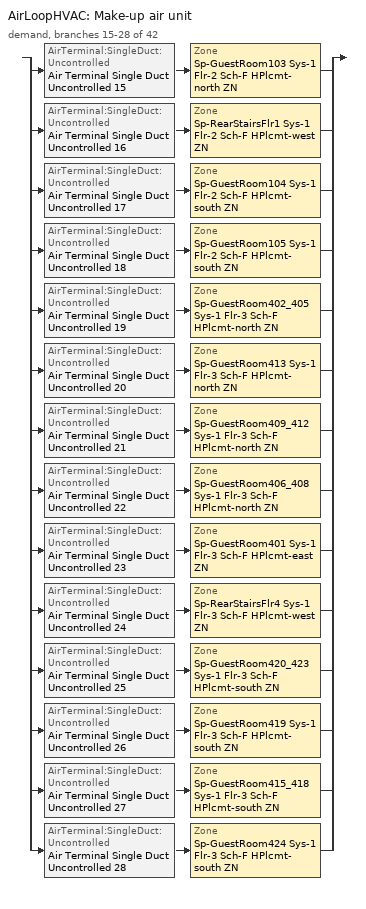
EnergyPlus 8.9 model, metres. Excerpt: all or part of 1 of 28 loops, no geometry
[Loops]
AirLoopHVAC 'Make-up air unit'
 demand, branches 15-28 of 42: split
  | AirTerminal:SingleDuct:Uncontrolled 'Air Terminal Single Duct Uncontrolled 15' > Zone 'Sp-GuestRoom103 Sys-1 Flr-2 Sch-F HPlcmt-north ZN'
  | AirTerminal:SingleDuct:Uncontrolled 'Air Terminal Single Duct Uncontrolled 16' > Zone 'Sp-RearStairsFlr1 Sys-1 Flr-2 Sch-F HPlcmt-west ZN'
  | AirTerminal:SingleDuct:Uncontrolled 'Air Terminal Single Duct Uncontrolled 17' > Zone 'Sp-GuestRoom104 Sys-1 Flr-2 Sch-F HPlcmt-south ZN'
  | AirTerminal:SingleDuct:Uncontrolled 'Air Terminal Single Duct Uncontrolled 18' > Zone 'Sp-GuestRoom105 Sys-1 Flr-2 Sch-F HPlcmt-south ZN'
  | AirTerminal:SingleDuct:Uncontrolled 'Air Terminal Single Duct Uncontrolled 19' > Zone 'Sp-GuestRoom402_405 Sys-1 Flr-3 Sch-F HPlcmt-north ZN'
  | AirTerminal:SingleDuct:Uncontrolled 'Air Terminal Single Duct Uncontrolled 20' > Zone 'Sp-GuestRoom413 Sys-1 Flr-3 Sch-F HPlcmt-north ZN'
  | AirTerminal:SingleDuct:Uncontrolled 'Air Terminal Single Duct Uncontrolled 21' > Zone 'Sp-GuestRoom409_412 Sys-1 Flr-3 Sch-F HPlcmt-north ZN'
  | AirTerminal:SingleDuct:Uncontrolled 'Air Terminal Single Duct Uncontrolled 22' > Zone 'Sp-GuestRoom406_408 Sys-1 Flr-3 Sch-F HPlcmt-north ZN'
  | AirTerminal:SingleDuct:Uncontrolled 'Air Terminal Single Duct Uncontrolled 23' > Zone 'Sp-GuestRoom401 Sys-1 Flr-3 Sch-F HPlcmt-east ZN'
  | AirTerminal:SingleDuct:Uncontrolled 'Air Terminal Single Duct Uncontrolled 24' > Zone 'Sp-RearStairsFlr4 Sys-1 Flr-3 Sch-F HPlcmt-west ZN'
  | AirTerminal:SingleDuct:Uncontrolled 'Air Terminal Single Duct Uncontrolled 25' > Zone 'Sp-GuestRoom420_423 Sys-1 Flr-3 Sch-F HPlcmt-south ZN'
  | AirTerminal:SingleDuct:Uncontrolled 'Air Terminal Single Duct Uncontrolled 26' > Zone 'Sp-GuestRoom419 Sys-1 Flr-3 Sch-F HPlcmt-south ZN'
  | AirTerminal:SingleDuct:Uncontrolled 'Air Terminal Single Duct Uncontrolled 27' > Zone 'Sp-GuestRoom415_418 Sys-1 Flr-3 Sch-F HPlcmt-south ZN'
  | AirTerminal:SingleDuct:Uncontrolled 'Air Terminal Single Duct Uncontrolled 28' > Zone 'Sp-GuestRoom424 Sys-1 Flr-3 Sch-F HPlcmt-south ZN'
[DesignSpecification:OutdoorAir] Outdoor Air Method=Sum; Outdoor Air Flow per Person {m3/s-person}=0; Outdoor Air Flow per Zone {m3/s}=0; Outdoor Air Flow Air Changes per Hour {1/hr}=0
Name | Outdoor Air Flow per Zone Floor Area {m3/s-m2}
Space Function Stairway-sch-F Ventilation | 0.0003048
Space Function Hway lodging - rooms Ventilation | 0.0005588
[DesignSpecification:ZoneAirDistribution] Zone Air Distribution Effectiveness in Cooling Mode=1; Zone Air Distribution Effectiveness in Heating Mode=1
Sp-GuestRoom103 Sys-1 Flr-2 Sch-F HPlcmt-north ZN Design Spec Zone Air Dist; Sp-GuestRoom104 Sys-1 Flr-2 Sch-F HPlcmt-south ZN Design Spec Zone Air Dist; Sp-GuestRoom105 Sys-1 Flr-2 Sch-F HPlcmt-south ZN Design Spec Zone Air Dist; Sp-GuestRoom401 Sys-1 Flr-3 Sch-F HPlcmt-east ZN Design Spec Zone Air Dist; Sp-GuestRoom402_405 Sys-1 Flr-3 Sch-F HPlcmt-north ZN Design Spec Zone Air Dist; Sp-GuestRoom406_408 Sys-1 Flr-3 Sch-F HPlcmt-north ZN Design Spec Zone Air Dist; Sp-GuestRoom409_412 Sys-1 Flr-3 Sch-F HPlcmt-north ZN Design Spec Zone Air Dist; Sp-GuestRoom413 Sys-1 Flr-3 Sch-F HPlcmt-north ZN Design Spec Zone Air Dist; Sp-GuestRoom415_418 Sys-1 Flr-3 Sch-F HPlcmt-south ZN Design Spec Zone Air Dist; Sp-GuestRoom419 Sys-1 Flr-3 Sch-F HPlcmt-south ZN Design Spec Zone Air Dist; Sp-GuestRoom420_423 Sys-1 Flr-3 Sch-F HPlcmt-south ZN Design Spec Zone Air Dist; Sp-GuestRoom424 Sys-1 Flr-3 Sch-F HPlcmt-south ZN Design Spec Zone Air Dist; Sp-RearStairsFlr1 Sys-1 Flr-2 Sch-F HPlcmt-west ZN Design Spec Zone Air Dist; Sp-RearStairsFlr4 Sys-1 Flr-3 Sch-F HPlcmt-west ZN Design Spec Zone Air Dist
[Sizing:Zone] Zone Cooling Design Supply Air Temperature Input Method=SupplyAirTemperature; Zone Cooling Design Supply Air Temperature {C}=13; Zone Cooling Design Supply Air Temperature Difference {deltaC}=11.11; Zone Heating Design Supply Air Temperature Input Method=SupplyAirTemperature; Zone Heating Design Supply Air Temperature {C}=43; Zone Heating Design Supply Air Temperature Difference {deltaC}=11.11; Zone Cooling Design Supply Air Humidity Ratio {kgWater/kgDryAir}=0.0085; Zone Heating Design Supply Air Humidity Ratio {kgWater/kgDryAir}=0.008; Zone Heating Sizing Factor=1.3; Zone Cooling Sizing Factor=1.1; Cooling Design Air Flow Method=DesignDay; Cooling Design Air Flow Rate {m3/s}=0; Cooling Minimum Air Flow per Zone Floor Area {m3/s-m2}=0.000762; Cooling Minimum Air Flow {m3/s}=0; Cooling Minimum Air Flow Fraction=0; Heating Design Air Flow Method=DesignDay; Heating Design Air Flow Rate {m3/s}=0; Heating Maximum Air Flow per Zone Floor Area {m3/s-m2}=0.002032; Heating Maximum Air Flow {m3/s}=0.141576; Heating Maximum Air Flow Fraction=0.3; Account for Dedicated Outdoor Air System=No
Name | Design Specification Outdoor Air Object | Design Specification Zone Air Distribution Object
Sp-GuestRoom103 Sys-1 Flr-2 Sch-F HPlcmt-north ZN | Space Function Hway lodging - rooms Ventilation | Sp-GuestRoom103 Sys-1 Flr-2 Sch-F HPlcmt-north ZN Design Spec Zone Air Dist
Sp-GuestRoom104 Sys-1 Flr-2 Sch-F HPlcmt-south ZN | Space Function Hway lodging - rooms Ventilation | Sp-GuestRoom104 Sys-1 Flr-2 Sch-F HPlcmt-south ZN Design Spec Zone Air Dist
Sp-GuestRoom105 Sys-1 Flr-2 Sch-F HPlcmt-south ZN | Space Function Hway lodging - rooms Ventilation | Sp-GuestRoom105 Sys-1 Flr-2 Sch-F HPlcmt-south ZN Design Spec Zone Air Dist
Sp-GuestRoom401 Sys-1 Flr-3 Sch-F HPlcmt-east ZN | Space Function Hway lodging - rooms Ventilation | Sp-GuestRoom401 Sys-1 Flr-3 Sch-F HPlcmt-east ZN Design Spec Zone Air Dist
Sp-GuestRoom402_405 Sys-1 Flr-3 Sch-F HPlcmt-north ZN | Space Function Hway lodging - rooms Ventilation | Sp-GuestRoom402_405 Sys-1 Flr-3 Sch-F HPlcmt-north ZN Design Spec Zone Air Dist
Sp-GuestRoom406_408 Sys-1 Flr-3 Sch-F HPlcmt-north ZN | Space Function Hway lodging - rooms Ventilation | Sp-GuestRoom406_408 Sys-1 Flr-3 Sch-F HPlcmt-north ZN Design Spec Zone Air Dist
Sp-GuestRoom409_412 Sys-1 Flr-3 Sch-F HPlcmt-north ZN | Space Function Hway lodging - rooms Ventilation | Sp-GuestRoom409_412 Sys-1 Flr-3 Sch-F HPlcmt-north ZN Design Spec Zone Air Dist
Sp-GuestRoom413 Sys-1 Flr-3 Sch-F HPlcmt-north ZN | Space Function Hway lodging - rooms Ventilation | Sp-GuestRoom413 Sys-1 Flr-3 Sch-F HPlcmt-north ZN Design Spec Zone Air Dist
Sp-GuestRoom415_418 Sys-1 Flr-3 Sch-F HPlcmt-south ZN | Space Function Hway lodging - rooms Ventilation | Sp-GuestRoom415_418 Sys-1 Flr-3 Sch-F HPlcmt-south ZN Design Spec Zone Air Dist
Sp-GuestRoom419 Sys-1 Flr-3 Sch-F HPlcmt-south ZN | Space Function Hway lodging - rooms Ventilation | Sp-GuestRoom419 Sys-1 Flr-3 Sch-F HPlcmt-south ZN Design Spec Zone Air Dist
Sp-GuestRoom420_423 Sys-1 Flr-3 Sch-F HPlcmt-south ZN | Space Function Hway lodging - rooms Ventilation | Sp-GuestRoom420_423 Sys-1 Flr-3 Sch-F HPlcmt-south ZN Design Spec Zone Air Dist
Sp-GuestRoom424 Sys-1 Flr-3 Sch-F HPlcmt-south ZN | Space Function Hway lodging - rooms Ventilation | Sp-GuestRoom424 Sys-1 Flr-3 Sch-F HPlcmt-south ZN Design Spec Zone Air Dist
Sp-RearStairsFlr1 Sys-1 Flr-2 Sch-F HPlcmt-west ZN | Space Function Stairway-sch-F Ventilation | Sp-RearStairsFlr1 Sys-1 Flr-2 Sch-F HPlcmt-west ZN Design Spec Zone Air Dist
Sp-RearStairsFlr4 Sys-1 Flr-3 Sch-F HPlcmt-west ZN | Space Function Stairway-sch-F Ventilation | Sp-RearStairsFlr4 Sys-1 Flr-3 Sch-F HPlcmt-west ZN Design Spec Zone Air Dist
[ZoneControl:Thermostat]
Name | Zone or ZoneList | Control Type Schedule | Control 1
Sp-GuestRoom103 Sys-1 Flr-2 Sch-F HPlcmt-north ZN Thermostat | Sp-GuestRoom103 Sys-1 Flr-2 Sch-F HPlcmt-north ZN | Sp-GuestRoom103 Sys-1 Flr-2 Sch-F HPlcmt-north ZN Thermostat Schedule | Space Function Hway lodging - rooms Thermostat 48
Sp-GuestRoom104 Sys-1 Flr-2 Sch-F HPlcmt-south ZN Thermostat | Sp-GuestRoom104 Sys-1 Flr-2 Sch-F HPlcmt-south ZN | Sp-GuestRoom104 Sys-1 Flr-2 Sch-F HPlcmt-south ZN Thermostat Schedule | Space Function Hway lodging - rooms Thermostat 49
Sp-GuestRoom105 Sys-1 Flr-2 Sch-F HPlcmt-south ZN Thermostat | Sp-GuestRoom105 Sys-1 Flr-2 Sch-F HPlcmt-south ZN | Sp-GuestRoom105 Sys-1 Flr-2 Sch-F HPlcmt-south ZN Thermostat Schedule | Space Function Hway lodging - rooms Thermostat 50
Sp-GuestRoom401 Sys-1 Flr-3 Sch-F HPlcmt-east ZN Thermostat | Sp-GuestRoom401 Sys-1 Flr-3 Sch-F HPlcmt-east ZN | Sp-GuestRoom401 Sys-1 Flr-3 Sch-F HPlcmt-east ZN Thermostat Schedule | Space Function Hway lodging - rooms Thermostat 55
Sp-GuestRoom402_405 Sys-1 Flr-3 Sch-F HPlcmt-north ZN Thermostat | Sp-GuestRoom402_405 Sys-1 Flr-3 Sch-F HPlcmt-north ZN | Sp-GuestRoom402_405 Sys-1 Flr-3 Sch-F HPlcmt-north ZN Thermostat Schedule | Space Function Hway lodging - rooms Thermostat 51
Sp-GuestRoom406_408 Sys-1 Flr-3 Sch-F HPlcmt-north ZN Thermostat | Sp-GuestRoom406_408 Sys-1 Flr-3 Sch-F HPlcmt-north ZN | Sp-GuestRoom406_408 Sys-1 Flr-3 Sch-F HPlcmt-north ZN Thermostat Schedule | Space Function Hway lodging - rooms Thermostat 54
Sp-GuestRoom409_412 Sys-1 Flr-3 Sch-F HPlcmt-north ZN Thermostat | Sp-GuestRoom409_412 Sys-1 Flr-3 Sch-F HPlcmt-north ZN | Sp-GuestRoom409_412 Sys-1 Flr-3 Sch-F HPlcmt-north ZN Thermostat Schedule | Space Function Hway lodging - rooms Thermostat 53
Sp-GuestRoom413 Sys-1 Flr-3 Sch-F HPlcmt-north ZN Thermostat | Sp-GuestRoom413 Sys-1 Flr-3 Sch-F HPlcmt-north ZN | Sp-GuestRoom413 Sys-1 Flr-3 Sch-F HPlcmt-north ZN Thermostat Schedule | Space Function Hway lodging - rooms Thermostat 52
Sp-GuestRoom415_418 Sys-1 Flr-3 Sch-F HPlcmt-south ZN Thermostat | Sp-GuestRoom415_418 Sys-1 Flr-3 Sch-F HPlcmt-south ZN | Sp-GuestRoom415_418 Sys-1 Flr-3 Sch-F HPlcmt-south ZN Thermostat Schedule | Space Function Hway lodging - rooms Thermostat 58
Sp-GuestRoom419 Sys-1 Flr-3 Sch-F HPlcmt-south ZN Thermostat | Sp-GuestRoom419 Sys-1 Flr-3 Sch-F HPlcmt-south ZN | Sp-GuestRoom419 Sys-1 Flr-3 Sch-F HPlcmt-south ZN Thermostat Schedule | Space Function Hway lodging - rooms Thermostat 57
Sp-GuestRoom420_423 Sys-1 Flr-3 Sch-F HPlcmt-south ZN Thermostat | Sp-GuestRoom420_423 Sys-1 Flr-3 Sch-F HPlcmt-south ZN | Sp-GuestRoom420_423 Sys-1 Flr-3 Sch-F HPlcmt-south ZN Thermostat Schedule | Space Function Hway lodging - rooms Thermostat 56
Sp-GuestRoom424 Sys-1 Flr-3 Sch-F HPlcmt-south ZN Thermostat | Sp-GuestRoom424 Sys-1 Flr-3 Sch-F HPlcmt-south ZN | Sp-GuestRoom424 Sys-1 Flr-3 Sch-F HPlcmt-south ZN Thermostat Schedule | Space Function Hway lodging - rooms Thermostat 59
Sp-RearStairsFlr1 Sys-1 Flr-2 Sch-F HPlcmt-west ZN Thermostat | Sp-RearStairsFlr1 Sys-1 Flr-2 Sch-F HPlcmt-west ZN | Sp-RearStairsFlr1 Sys-1 Flr-2 Sch-F HPlcmt-west ZN Thermostat Schedule | Space Function Stairway-sch-F Thermostat 10
Sp-RearStairsFlr4 Sys-1 Flr-3 Sch-F HPlcmt-west ZN Thermostat | Sp-RearStairsFlr4 Sys-1 Flr-3 Sch-F HPlcmt-west ZN | Sp-RearStairsFlr4 Sys-1 Flr-3 Sch-F HPlcmt-west ZN Thermostat Schedule | Space Function Stairway-sch-F Thermostat 11
[ThermostatSetpoint:DualSetpoint] Heating Setpoint Temperature Schedule=NECB-F-Thermostat Setpoint-Heating; Cooling Setpoint Temperature Schedule=NECB-F-Thermostat Setpoint-Cooling
Space Function Hway lodging - rooms Thermostat 48; Space Function Hway lodging - rooms Thermostat 49; Space Function Hway lodging - rooms Thermostat 50; Space Function Hway lodging - rooms Thermostat 55; Space Function Hway lodging - rooms Thermostat 51; Space Function Hway lodging - rooms Thermostat 54; Space Function Hway lodging - rooms Thermostat 53; Space Function Hway lodging - rooms Thermostat 52; Space Function Hway lodging - rooms Thermostat 58; Space Function Hway lodging - rooms Thermostat 57; Space Function Hway lodging - rooms Thermostat 56; Space Function Hway lodging - rooms Thermostat 59; Space Function Stairway-sch-F Thermostat 10; Space Function Stairway-sch-F Thermostat 11
[ZoneHVAC:PackagedTerminalAirConditioner] Availability Schedule=Always On Discrete; Cooling Supply Air Flow Rate {m3/s}=Autosize; Heating Supply Air Flow Rate {m3/s}=Autosize; No Load Supply Air Flow Rate {m3/s}=Autosize; Cooling Outdoor Air Flow Rate {m3/s}=Autosize; Heating Outdoor Air Flow Rate {m3/s}=Autosize; No Load Outdoor Air Flow Rate {m3/s}=Autosize; Fan Placement=DrawThrough
Name | Supply Air Fan | Heating Coil | Cooling Coil
Sp-GuestRoom103 Sys-1 Flr-2 Sch-F HPlcmt-north ZN PTAC | Fan Constant Volume 16 | Coil Heating Electric 16 | Coil Cooling DX Single Speed 16 2kBtu/hr 11.0EER
Sp-GuestRoom104 Sys-1 Flr-2 Sch-F HPlcmt-south ZN PTAC | Fan Constant Volume 18 | Coil Heating Electric 18 | Coil Cooling DX Single Speed 18 2kBtu/hr 11.0EER
Sp-GuestRoom105 Sys-1 Flr-2 Sch-F HPlcmt-south ZN PTAC | Fan Constant Volume 19 | Coil Heating Electric 19 | Coil Cooling DX Single Speed 19 2kBtu/hr 11.0EER
Sp-GuestRoom401 Sys-1 Flr-3 Sch-F HPlcmt-east ZN PTAC | Fan Constant Volume 24 | Coil Heating Electric 24 | Coil Cooling DX Single Speed 24 6kBtu/hr 11.0EER
Sp-GuestRoom402_405 Sys-1 Flr-3 Sch-F HPlcmt-north ZN PTAC | Fan Constant Volume 20 | Coil Heating Electric 20 | Coil Cooling DX Single Speed 20 16kBtu/hr 9.3EER
Sp-GuestRoom406_408 Sys-1 Flr-3 Sch-F HPlcmt-north ZN PTAC | Fan Constant Volume 23 | Coil Heating Electric 23 | Coil Cooling DX Single Speed 23 14kBtu/hr 9.6EER
Sp-GuestRoom409_412 Sys-1 Flr-3 Sch-F HPlcmt-north ZN PTAC | Fan Constant Volume 22 | Coil Heating Electric 22 | Coil Cooling DX Single Speed 22 16kBtu/hr 9.3EER
Sp-GuestRoom413 Sys-1 Flr-3 Sch-F HPlcmt-north ZN PTAC | Fan Constant Volume 21 | Coil Heating Electric 21 | Coil Cooling DX Single Speed 21 5kBtu/hr 11.0EER
Sp-GuestRoom415_418 Sys-1 Flr-3 Sch-F HPlcmt-south ZN PTAC | Fan Constant Volume 28 | Coil Heating Electric 28 | Coil Cooling DX Single Speed 28 15kBtu/hr 9.3EER
Sp-GuestRoom419 Sys-1 Flr-3 Sch-F HPlcmt-south ZN PTAC | Fan Constant Volume 27 | Coil Heating Electric 27 | Coil Cooling DX Single Speed 27 4kBtu/hr 11.0EER
Sp-GuestRoom420_423 Sys-1 Flr-3 Sch-F HPlcmt-south ZN PTAC | Fan Constant Volume 26 | Coil Heating Electric 26 | Coil Cooling DX Single Speed 26 15kBtu/hr 9.3EER
Sp-GuestRoom424 Sys-1 Flr-3 Sch-F HPlcmt-south ZN PTAC | Fan Constant Volume 29 | Coil Heating Electric 29 | Coil Cooling DX Single Speed 29 4kBtu/hr 11.0EER
Sp-RearStairsFlr1 Sys-1 Flr-2 Sch-F HPlcmt-west ZN PTAC | Fan Constant Volume 17 | Coil Heating Electric 17 | Coil Cooling DX Single Speed 17 3kBtu/hr 11.0EER
Sp-RearStairsFlr4 Sys-1 Flr-3 Sch-F HPlcmt-west ZN PTAC | Fan Constant Volume 25 | Coil Heating Electric 25 | Coil Cooling DX Single Speed 25 5kBtu/hr 11.0EER
[ZoneHVAC:Baseboard:Convective:Electric] Availability Schedule=Always On Discrete; Heating Design Capacity {W}=Autosize; Efficiency=1
Zone HVAC Baseboard Convective Electric 15; Zone HVAC Baseboard Convective Electric 17; Zone HVAC Baseboard Convective Electric 18; Zone HVAC Baseboard Convective Electric 23; Zone HVAC Baseboard Convective Electric 19; Zone HVAC Baseboard Convective Electric 22; Zone HVAC Baseboard Convective Electric 21; Zone HVAC Baseboard Convective Electric 20; Zone HVAC Baseboard Convective Electric 27; Zone HVAC Baseboard Convective Electric 26; Zone HVAC Baseboard Convective Electric 25; Zone HVAC Baseboard Convective Electric 28; Zone HVAC Baseboard Convective Electric 16; Zone HVAC Baseboard Convective Electric 24
[AirTerminal:SingleDuct:Uncontrolled] Availability Schedule=Always On Discrete; Maximum Air Flow Rate {m3/s}=AutoSize
Air Terminal Single Duct Uncontrolled 15; Air Terminal Single Duct Uncontrolled 17; Air Terminal Single Duct Uncontrolled 18; Air Terminal Single Duct Uncontrolled 23; Air Terminal Single Duct Uncontrolled 19; Air Terminal Single Duct Uncontrolled 22; Air Terminal Single Duct Uncontrolled 21; Air Terminal Single Duct Uncontrolled 20; Air Terminal Single Duct Uncontrolled 27; Air Terminal Single Duct Uncontrolled 26; Air Terminal Single Duct Uncontrolled 25; Air Terminal Single Duct Uncontrolled 28; Air Terminal Single Duct Uncontrolled 16; Air Terminal Single Duct Uncontrolled 24
[Zone equipment]
Sp-GuestRoom103 Sys-1 Flr-2 Sch-F HPlcmt-north ZN: Sp-GuestRoom103 Sys-1 Flr-2 Sch-F HPlcmt-north ZN PTAC, Zone HVAC Baseboard Convective Electric 15, Air Terminal Single Duct Uncontrolled 15
Sp-GuestRoom104 Sys-1 Flr-2 Sch-F HPlcmt-south ZN: Sp-GuestRoom104 Sys-1 Flr-2 Sch-F HPlcmt-south ZN PTAC, Zone HVAC Baseboard Convective Electric 17, Air Terminal Single Duct Uncontrolled 17
Sp-GuestRoom105 Sys-1 Flr-2 Sch-F HPlcmt-south ZN: Sp-GuestRoom105 Sys-1 Flr-2 Sch-F HPlcmt-south ZN PTAC, Zone HVAC Baseboard Convective Electric 18, Air Terminal Single Duct Uncontrolled 18
Sp-GuestRoom401 Sys-1 Flr-3 Sch-F HPlcmt-east ZN: Sp-GuestRoom401 Sys-1 Flr-3 Sch-F HPlcmt-east ZN PTAC, Zone HVAC Baseboard Convective Electric 23, Air Terminal Single Duct Uncontrolled 23
Sp-GuestRoom402_405 Sys-1 Flr-3 Sch-F HPlcmt-north ZN: Sp-GuestRoom402_405 Sys-1 Flr-3 Sch-F HPlcmt-north ZN PTAC, Zone HVAC Baseboard Convective Electric 19, Air Terminal Single Duct Uncontrolled 19
Sp-GuestRoom406_408 Sys-1 Flr-3 Sch-F HPlcmt-north ZN: Sp-GuestRoom406_408 Sys-1 Flr-3 Sch-F HPlcmt-north ZN PTAC, Zone HVAC Baseboard Convective Electric 22, Air Terminal Single Duct Uncontrolled 22
Sp-GuestRoom409_412 Sys-1 Flr-3 Sch-F HPlcmt-north ZN: Sp-GuestRoom409_412 Sys-1 Flr-3 Sch-F HPlcmt-north ZN PTAC, Zone HVAC Baseboard Convective Electric 21, Air Terminal Single Duct Uncontrolled 21
Sp-GuestRoom413 Sys-1 Flr-3 Sch-F HPlcmt-north ZN: Sp-GuestRoom413 Sys-1 Flr-3 Sch-F HPlcmt-north ZN PTAC, Zone HVAC Baseboard Convective Electric 20, Air Terminal Single Duct Uncontrolled 20
Sp-GuestRoom415_418 Sys-1 Flr-3 Sch-F HPlcmt-south ZN: Sp-GuestRoom415_418 Sys-1 Flr-3 Sch-F HPlcmt-south ZN PTAC, Zone HVAC Baseboard Convective Electric 27, Air Terminal Single Duct Uncontrolled 27
Sp-GuestRoom419 Sys-1 Flr-3 Sch-F HPlcmt-south ZN: Sp-GuestRoom419 Sys-1 Flr-3 Sch-F HPlcmt-south ZN PTAC, Zone HVAC Baseboard Convective Electric 26, Air Terminal Single Duct Uncontrolled 26
Sp-GuestRoom420_423 Sys-1 Flr-3 Sch-F HPlcmt-south ZN: Sp-GuestRoom420_423 Sys-1 Flr-3 Sch-F HPlcmt-south ZN PTAC, Zone HVAC Baseboard Convective Electric 25, Air Terminal Single Duct Uncontrolled 25
Sp-GuestRoom424 Sys-1 Flr-3 Sch-F HPlcmt-south ZN: Sp-GuestRoom424 Sys-1 Flr-3 Sch-F HPlcmt-south ZN PTAC, Zone HVAC Baseboard Convective Electric 28, Air Terminal Single Duct Uncontrolled 28
Sp-RearStairsFlr1 Sys-1 Flr-2 Sch-F HPlcmt-west ZN: Sp-RearStairsFlr1 Sys-1 Flr-2 Sch-F HPlcmt-west ZN PTAC, Zone HVAC Baseboard Convective Electric 16, Air Terminal Single Duct Uncontrolled 16
Sp-RearStairsFlr4 Sys-1 Flr-3 Sch-F HPlcmt-west ZN: Sp-RearStairsFlr4 Sys-1 Flr-3 Sch-F HPlcmt-west ZN PTAC, Zone HVAC Baseboard Convective Electric 24, Air Terminal Single Duct Uncontrolled 24
[Fan:ConstantVolume] Availability Schedule=Always On Discrete; Fan Total Efficiency=0.39975; Pressure Rise {Pa}=640; Maximum Flow Rate {m3/s}=AutoSize; Motor Efficiency=0.615; Motor In Airstream Fraction=1
Fan Constant Volume 16; Fan Constant Volume 18; Fan Constant Volume 19; Fan Constant Volume 24; Fan Constant Volume 20; Fan Constant Volume 23; Fan Constant Volume 22; Fan Constant Volume 21; Fan Constant Volume 28; Fan Constant Volume 27; Fan Constant Volume 26; Fan Constant Volume 29; Fan Constant Volume 17; Fan Constant Volume 25
[Coil:Cooling:DX:SingleSpeed] Availability Schedule=Always On Discrete; Gross Rated Total Cooling Capacity {W}=Autosize; Gross Rated Sensible Heat Ratio=Autosize; Rated Air Flow Rate {m3/s}=Autosize; Rated Evaporator Fan Power Per Volume Flow Rate {W/(m3/s)}=773.3; Condenser Type=AirCooled; Evaporative Condenser Effectiveness=0; Evaporative Condenser Air Flow Rate {m3/s}=Autosize; Evaporative Condenser Pump Rated Power Consumption {W}=Autosize; Crankcase Heater Capacity {W}=0; Maximum Outdoor Dry-Bulb Temperature for Crankcase Heater Operation {C}=0; Basin Heater Capacity {W/K}=0; Basin Heater Setpoint Temperature {C}=10
Name | Gross Rated Cooling COP {W/W} | Total Cooling Capacity Function of Temperature Curve | Total Cooling Capacity Function of Flow Fraction Curve | Energy Input Ratio Function of Temperature Curve | Energy Input Ratio Function of Flow Fraction Curve | Part Load Fraction Correlation Curve
Coil Cooling DX Single Speed 16 2kBtu/hr 11.0EER | 3.72305 | DXCOOL-NECB2011-REF-CAPFT 7 | DXCOOL-NECB2011-REF-CAPFFLOW 7 | DXCOOL-NECB2011-REF-COOLEIRFT 7 | DXCOOL-NECB2011-REF-COOLEIRFFLOW 7 | DXCOOL-NECB2011-REF-COOLPLFFPLR 7
Coil Cooling DX Single Speed 18 2kBtu/hr 11.0EER | 3.72293 | DXCOOL-NECB2011-REF-CAPFT 9 | DXCOOL-NECB2011-REF-CAPFFLOW 9 | DXCOOL-NECB2011-REF-COOLEIRFT 9 | DXCOOL-NECB2011-REF-COOLEIRFFLOW 9 | DXCOOL-NECB2011-REF-COOLPLFFPLR 9
Coil Cooling DX Single Speed 19 2kBtu/hr 11.0EER | 3.7228 | DXCOOL-NECB2011-REF-CAPFT 10 | DXCOOL-NECB2011-REF-CAPFFLOW 10 | DXCOOL-NECB2011-REF-COOLEIRFT 10 | DXCOOL-NECB2011-REF-COOLEIRFFLOW 10 | DXCOOL-NECB2011-REF-COOLPLFFPLR 10
Coil Cooling DX Single Speed 24 6kBtu/hr 11.0EER | 3.72664 | DXCOOL-NECB2011-REF-CAPFT 16 | DXCOOL-NECB2011-REF-CAPFFLOW 16 | DXCOOL-NECB2011-REF-COOLEIRFT 16 | DXCOOL-NECB2011-REF-COOLEIRFFLOW 16 | DXCOOL-NECB2011-REF-COOLPLFFPLR 16
Coil Cooling DX Single Speed 20 16kBtu/hr 9.3EER | 3.15712 | DXCOOL-NECB2011-REF-CAPFT 12 | DXCOOL-NECB2011-REF-CAPFFLOW 12 | DXCOOL-NECB2011-REF-COOLEIRFT 12 | DXCOOL-NECB2011-REF-COOLEIRFFLOW 12 | DXCOOL-NECB2011-REF-COOLPLFFPLR 12
Coil Cooling DX Single Speed 23 14kBtu/hr 9.6EER | 3.25706 | DXCOOL-NECB2011-REF-CAPFT 15 | DXCOOL-NECB2011-REF-CAPFFLOW 15 | DXCOOL-NECB2011-REF-COOLEIRFT 15 | DXCOOL-NECB2011-REF-COOLEIRFFLOW 15 | DXCOOL-NECB2011-REF-COOLPLFFPLR 15
Coil Cooling DX Single Speed 22 16kBtu/hr 9.3EER | 3.1571 | DXCOOL-NECB2011-REF-CAPFT 14 | DXCOOL-NECB2011-REF-CAPFFLOW 14 | DXCOOL-NECB2011-REF-COOLEIRFT 14 | DXCOOL-NECB2011-REF-COOLEIRFFLOW 14 | DXCOOL-NECB2011-REF-COOLPLFFPLR 14
Coil Cooling DX Single Speed 21 5kBtu/hr 11.0EER | 3.72527 | DXCOOL-NECB2011-REF-CAPFT 13 | DXCOOL-NECB2011-REF-CAPFFLOW 13 | DXCOOL-NECB2011-REF-COOLEIRFT 13 | DXCOOL-NECB2011-REF-COOLEIRFFLOW 13 | DXCOOL-NECB2011-REF-COOLPLFFPLR 13
Coil Cooling DX Single Speed 28 15kBtu/hr 9.3EER | 3.15623 | DXCOOL-NECB2011-REF-CAPFT 20 | DXCOOL-NECB2011-REF-CAPFFLOW 20 | DXCOOL-NECB2011-REF-COOLEIRFT 20 | DXCOOL-NECB2011-REF-COOLEIRFFLOW 20 | DXCOOL-NECB2011-REF-COOLPLFFPLR 20
Coil Cooling DX Single Speed 27 4kBtu/hr 11.0EER | 3.72482 | DXCOOL-NECB2011-REF-CAPFT 19 | DXCOOL-NECB2011-REF-CAPFFLOW 19 | DXCOOL-NECB2011-REF-COOLEIRFT 19 | DXCOOL-NECB2011-REF-COOLEIRFFLOW 19 | DXCOOL-NECB2011-REF-COOLPLFFPLR 19
Coil Cooling DX Single Speed 26 15kBtu/hr 9.3EER | 3.15622 | DXCOOL-NECB2011-REF-CAPFT 18 | DXCOOL-NECB2011-REF-CAPFFLOW 18 | DXCOOL-NECB2011-REF-COOLEIRFT 18 | DXCOOL-NECB2011-REF-COOLEIRFFLOW 18 | DXCOOL-NECB2011-REF-COOLPLFFPLR 18
Coil Cooling DX Single Speed 29 4kBtu/hr 11.0EER | 3.72487 | DXCOOL-NECB2011-REF-CAPFT 21 | DXCOOL-NECB2011-REF-CAPFFLOW 21 | DXCOOL-NECB2011-REF-COOLEIRFT 21 | DXCOOL-NECB2011-REF-COOLEIRFFLOW 21 | DXCOOL-NECB2011-REF-COOLPLFFPLR 21
Coil Cooling DX Single Speed 17 3kBtu/hr 11.0EER | 3.72368 | DXCOOL-NECB2011-REF-CAPFT 8 | DXCOOL-NECB2011-REF-CAPFFLOW 8 | DXCOOL-NECB2011-REF-COOLEIRFT 8 | DXCOOL-NECB2011-REF-COOLEIRFFLOW 8 | DXCOOL-NECB2011-REF-COOLPLFFPLR 8
Coil Cooling DX Single Speed 25 5kBtu/hr 11.0EER | 3.72497 | DXCOOL-NECB2011-REF-CAPFT 17 | DXCOOL-NECB2011-REF-CAPFFLOW 17 | DXCOOL-NECB2011-REF-COOLEIRFT 17 | DXCOOL-NECB2011-REF-COOLEIRFFLOW 17 | DXCOOL-NECB2011-REF-COOLPLFFPLR 17
[Coil:Heating:Electric] Availability Schedule=ON_OFF_ALWAYS_OFF; Efficiency=1; Nominal Capacity {W}=Autosize
Coil Heating Electric 16; Coil Heating Electric 18; Coil Heating Electric 19; Coil Heating Electric 24; Coil Heating Electric 20; Coil Heating Electric 23; Coil Heating Electric 22; Coil Heating Electric 21; Coil Heating Electric 28; Coil Heating Electric 27; Coil Heating Electric 26; Coil Heating Electric 29; Coil Heating Electric 17; Coil Heating Electric 25
[Schedule:Day:Interval]
NECB-F-Thermostat Setpoint-Heating Sun|Hol Day; NECB-F-Thermostat Setpoint-Heating Default|Wkdy Day; NECB-F-Thermostat Setpoint-Heating Sat Day; NECB-F-Thermostat Setpoint-Heating Default: No, 01:00, 22, 07:00, 18, 08:00, 20, 24:00, 22
NECB-F-Thermostat Setpoint-Cooling Sun|Hol Day; NECB-F-Thermostat Setpoint-Cooling Default|Wkdy Day; NECB-F-Thermostat Setpoint-Cooling Sat Day; NECB-F-Thermostat Setpoint-Cooling Default: No, 24:00, 24
sunON_OFF_ALWAYS_OFF 1; wkdON_OFF_ALWAYS_OFF 1; satON_OFF_ALWAYS_OFF 1; Schedule Day 3: No, 01:00, 0, 02:00, 0, 03:00, 0, 04:00, 0, 05:00, 0, 06:00, 0, 07:00, 0, 08:00, 0, 09:00, 0, 10:00, 0, 11:00, 0, 12:00, 0, 13:00, 0, 14:00, 0, 15:00, 0, 16:00, 0, 17:00, 0, 18:00, 0, 19:00, 0, 20:00, 0, 21:00, 0, 22:00, 0, 23:00, 0, 24:00, 0
[Schedule:Week:Daily]
Schedule:Week:Daily {f4f50b10-befe-402a-a268-bfc3d7297593}: NECB-F-Thermostat Setpoint-Heating Sun|Hol Day, NECB-F-Thermostat Setpoint-Heating Default|Wkdy Day, NECB-F-Thermostat Setpoint-Heating Default|Wkdy Day, NECB-F-Thermostat Setpoint-Heating Default|Wkdy Day, NECB-F-Thermostat Setpoint-Heating Default|Wkdy Day, NECB-F-Thermostat Setpoint-Heating Default|Wkdy Day, NECB-F-Thermostat Setpoint-Heating Sat Day, NECB-F-Thermostat Setpoint-Heating Default, NECB-F-Thermostat Setpoint-Heating Default, NECB-F-Thermostat Setpoint-Heating Default, NECB-F-Thermostat Setpoint-Heating Default, NECB-F-Thermostat Setpoint-Heating Default
Schedule:Week:Daily {2495d7b2-b13e-4355-ac75-a84c7d1a2197}: NECB-F-Thermostat Setpoint-Cooling Sun|Hol Day, NECB-F-Thermostat Setpoint-Cooling Default|Wkdy Day, NECB-F-Thermostat Setpoint-Cooling Default|Wkdy Day, NECB-F-Thermostat Setpoint-Cooling Default|Wkdy Day, NECB-F-Thermostat Setpoint-Cooling Default|Wkdy Day, NECB-F-Thermostat Setpoint-Cooling Default|Wkdy Day, NECB-F-Thermostat Setpoint-Cooling Sat Day, NECB-F-Thermostat Setpoint-Cooling Default, NECB-F-Thermostat Setpoint-Cooling Default, NECB-F-Thermostat Setpoint-Cooling Default, NECB-F-Thermostat Setpoint-Cooling Default, NECB-F-Thermostat Setpoint-Cooling Default
Schedule:Week:Daily {7aa4dab1-a8b4-42a1-91d0-a604edb3c1c8}: sunON_OFF_ALWAYS_OFF 1, wkdON_OFF_ALWAYS_OFF 1, wkdON_OFF_ALWAYS_OFF 1, wkdON_OFF_ALWAYS_OFF 1, wkdON_OFF_ALWAYS_OFF 1, wkdON_OFF_ALWAYS_OFF 1, satON_OFF_ALWAYS_OFF 1, Schedule Day 3, Schedule Day 3, Schedule Day 3, Schedule Day 3, Schedule Day 3
[Schedule:Year]
NECB-F-Thermostat Setpoint-Heating: Schedule:Week:Daily {f4f50b10-befe-402a-a268-bfc3d7297593}, 1, 1, 12, 31
NECB-F-Thermostat Setpoint-Cooling: Schedule:Week:Daily {2495d7b2-b13e-4355-ac75-a84c7d1a2197}, 1, 1, 12, 31
ON_OFF_ALWAYS_OFF: Schedule:Week:Daily {7aa4dab1-a8b4-42a1-91d0-a604edb3c1c8}, 1, 1, 12, 31
[Schedule:Compact]
Sp-GuestRoom103 Sys-1 Flr-2 Sch-F HPlcmt-north ZN Thermostat Schedule; Sp-GuestRoom104 Sys-1 Flr-2 Sch-F HPlcmt-south ZN Thermostat Schedule; Sp-GuestRoom105 Sys-1 Flr-2 Sch-F HPlcmt-south ZN Thermostat Schedule; Sp-GuestRoom401 Sys-1 Flr-3 Sch-F HPlcmt-east ZN Thermostat Schedule; Sp-GuestRoom402_405 Sys-1 Flr-3 Sch-F HPlcmt-north ZN Thermostat Schedule; Sp-GuestRoom406_408 Sys-1 Flr-3 Sch-F HPlcmt-north ZN Thermostat Schedule; Sp-GuestRoom409_412 Sys-1 Flr-3 Sch-F HPlcmt-north ZN Thermostat Schedule; Sp-GuestRoom413 Sys-1 Flr-3 Sch-F HPlcmt-north ZN Thermostat Schedule; Sp-GuestRoom415_418 Sys-1 Flr-3 Sch-F HPlcmt-south ZN Thermostat Schedule; Sp-GuestRoom419 Sys-1 Flr-3 Sch-F HPlcmt-south ZN Thermostat Schedule; Sp-GuestRoom420_423 Sys-1 Flr-3 Sch-F HPlcmt-south ZN Thermostat Schedule; Sp-GuestRoom424 Sys-1 Flr-3 Sch-F HPlcmt-south ZN Thermostat Schedule; Sp-RearStairsFlr1 Sys-1 Flr-2 Sch-F HPlcmt-west ZN Thermostat Schedule; Sp-RearStairsFlr4 Sys-1 Flr-3 Sch-F HPlcmt-west ZN Thermostat Schedule: Through: 12/31, For: AllDays, Until: 24:00, 4
[Schedule:Constant]
Always On Discrete: Hourly Value=1
[Curve:Quadratic] Coefficient1 Constant=1; Coefficient2 x=0; Coefficient3 x**2=0; Minimum Value of x=0; Maximum Value of x=1
DXCOOL-NECB2011-REF-CAPFFLOW 7; DXCOOL-NECB2011-REF-COOLEIRFFLOW 7; DXCOOL-NECB2011-REF-CAPFFLOW 9; DXCOOL-NECB2011-REF-COOLEIRFFLOW 9; DXCOOL-NECB2011-REF-CAPFFLOW 10; DXCOOL-NECB2011-REF-COOLEIRFFLOW 10; DXCOOL-NECB2011-REF-CAPFFLOW 16; DXCOOL-NECB2011-REF-COOLEIRFFLOW 16; DXCOOL-NECB2011-REF-CAPFFLOW 12; DXCOOL-NECB2011-REF-COOLEIRFFLOW 12; DXCOOL-NECB2011-REF-CAPFFLOW 15; DXCOOL-NECB2011-REF-COOLEIRFFLOW 15; DXCOOL-NECB2011-REF-CAPFFLOW 14; DXCOOL-NECB2011-REF-COOLEIRFFLOW 14; DXCOOL-NECB2011-REF-CAPFFLOW 13; DXCOOL-NECB2011-REF-COOLEIRFFLOW 13; DXCOOL-NECB2011-REF-CAPFFLOW 20; DXCOOL-NECB2011-REF-COOLEIRFFLOW 20; DXCOOL-NECB2011-REF-CAPFFLOW 19; DXCOOL-NECB2011-REF-COOLEIRFFLOW 19; DXCOOL-NECB2011-REF-CAPFFLOW 18; DXCOOL-NECB2011-REF-COOLEIRFFLOW 18; DXCOOL-NECB2011-REF-CAPFFLOW 21; DXCOOL-NECB2011-REF-COOLEIRFFLOW 21; DXCOOL-NECB2011-REF-CAPFFLOW 8; DXCOOL-NECB2011-REF-COOLEIRFFLOW 8; DXCOOL-NECB2011-REF-CAPFFLOW 17; DXCOOL-NECB2011-REF-COOLEIRFFLOW 17
[Curve:Cubic] Coefficient1 Constant=0.0277; Coefficient2 x=4.9151; Coefficient3 x**2=-8.184; Coefficient4 x**3=4.2702; Minimum Value of x=0.7; Maximum Value of x=1
DXCOOL-NECB2011-REF-COOLPLFFPLR 7; DXCOOL-NECB2011-REF-COOLPLFFPLR 9; DXCOOL-NECB2011-REF-COOLPLFFPLR 10; DXCOOL-NECB2011-REF-COOLPLFFPLR 16; DXCOOL-NECB2011-REF-COOLPLFFPLR 12; DXCOOL-NECB2011-REF-COOLPLFFPLR 15; DXCOOL-NECB2011-REF-COOLPLFFPLR 14; DXCOOL-NECB2011-REF-COOLPLFFPLR 13; DXCOOL-NECB2011-REF-COOLPLFFPLR 20; DXCOOL-NECB2011-REF-COOLPLFFPLR 19; DXCOOL-NECB2011-REF-COOLPLFFPLR 18; DXCOOL-NECB2011-REF-COOLPLFFPLR 21; DXCOOL-NECB2011-REF-COOLPLFFPLR 8; DXCOOL-NECB2011-REF-COOLPLFFPLR 17
[Curve:Biquadratic] Minimum Value of x=13; Maximum Value of x=24; Minimum Value of y=24; Maximum Value of y=46
Name | Coefficient1 Constant | Coefficient2 x | Coefficient3 x**2 | Coefficient4 y | Coefficient5 y**2 | Coefficient6 x*y
DXCOOL-NECB2011-REF-CAPFT 7; DXCOOL-NECB2011-REF-CAPFT 9; DXCOOL-NECB2011-REF-CAPFT 10; DXCOOL-NECB2011-REF-CAPFT 16; DXCOOL-NECB2011-REF-CAPFT 12; DXCOOL-NECB2011-REF-CAPFT 15; DXCOOL-NECB2011-REF-CAPFT 14; DXCOOL-NECB2011-REF-CAPFT 13; DXCOOL-NECB2011-REF-CAPFT 20; DXCOOL-NECB2011-REF-CAPFT 19; DXCOOL-NECB2011-REF-CAPFT 18; DXCOOL-NECB2011-REF-CAPFT 21; DXCOOL-NECB2011-REF-CAPFT 8; DXCOOL-NECB2011-REF-CAPFT 17 | 0.867905 | 0.0142459 | 0.00055436 | -0.0075575 | 3.3e-005 | -0.0001918
DXCOOL-NECB2011-REF-COOLEIRFT 7; DXCOOL-NECB2011-REF-COOLEIRFT 9; DXCOOL-NECB2011-REF-COOLEIRFT 10; DXCOOL-NECB2011-REF-COOLEIRFT 16; DXCOOL-NECB2011-REF-COOLEIRFT 12; DXCOOL-NECB2011-REF-COOLEIRFT 15; DXCOOL-NECB2011-REF-COOLEIRFT 14; DXCOOL-NECB2011-REF-COOLEIRFT 13; DXCOOL-NECB2011-REF-COOLEIRFT 20; DXCOOL-NECB2011-REF-COOLEIRFT 19; DXCOOL-NECB2011-REF-COOLEIRFT 18; DXCOOL-NECB2011-REF-COOLEIRFT 21; DXCOOL-NECB2011-REF-COOLEIRFT 8; DXCOOL-NECB2011-REF-COOLEIRFT 17 | 0.116936 | 0.0284933 | -0.0004112 | 0.0214108 | 0.00016103 | -0.0006791
